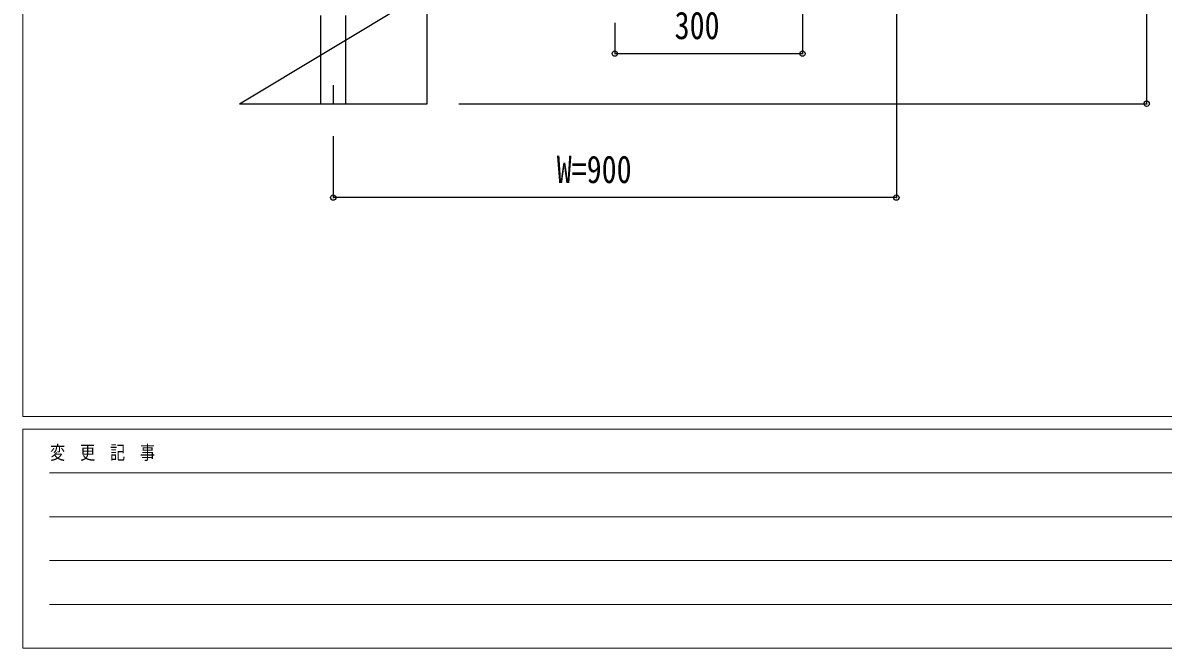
# Model space of a CAD drawing. Units: millimetres, scale not verified. Extents: x -4015 to 4015, y -2862 to 2860.
# Drawn here: x -3965 to -2143, y -2860 to -1861 of the extents above; entities that cross this region are included whole.
import ezdxf
from ezdxf.enums import TextEntityAlignment as Align

# ---------------------------------------------------------------- set-up
doc = ezdxf.new("R2010")
doc.units = ezdxf.units.MM
doc.header["$LTSCALE"] = 10
for name, color, linetype in [('0-2_YKK_12', 2, 'Continuous'), ('0-3_YKK_A1', 4, 'Continuous'), ('0-4_YKK_D', 6, 'Continuous')]:
    doc.layers.add(name, color=color, linetype=linetype)
doc.layers.add('0-5_YKK_ZWAK', color=92, linetype='Continuous', lineweight=18)
doc.styles.add('ＭＳ ゴシック', font='')
doc.styles.get('ＭＳ ゴシック').set_extended_font_data('MS Gothic')

msp = doc.modelspace()

# ---------------------------------------------------------------- linework, layer by layer
at = {"layer": '0-2_YKK_12'}
msp.add_line((-3469.17, -1960.24), (-3469.17, -1989.9), dxfattribs=at)
at = {"layer": '0-3_YKK_A1'}
for p, q in [((-3619.17, -1989.9), (-2719.17, -1449.9)), ((-3319.17, -1989.9), (-3319.17, -1809.9)), ((-3489.42, -1848.77), (-3489.42, -1989.9)), ((-3448.92, -1989.9), (-3448.92, -1848.77)), ((-3619.17, -1989.9), (-3319.17, -1989.9))]:
    msp.add_line(p, q, dxfattribs=at)
at = {"layer": '0-4_YKK_D'}
for p, q in [((-2169.17, -1449.9), (-2169.17, -1989.9)), ((-2569.17, -1501.9), (-2569.17, -2140.9)), ((-2719.17, -1680.9), (-2719.17, -1910.9)), ((-3019.17, -1860.9), (-3019.17, -1910.9)), ((-3019.17, -1909.9), (-2719.17, -1909.9)), ((-3268.17, -1989.9), (-2168.17, -1989.9)), ((-3469.17, -2041.9), (-3469.17, -2140.9)), ((-2569.17, -2139.9), (-3469.17, -2139.9))]:
    msp.add_line(p, q, dxfattribs=at)
for centre in [(-3019.17, -1909.9), (-2719.17, -1909.9), (-2169.17, -1989.9), (-3469.17, -2139.9), (-2569.17, -2139.9)]:
    msp.add_circle(centre, 4.25, dxfattribs=at)
at = {"layer": '0-5_YKK_ZWAK', "color": 7}
for p, q in [((-3965.28, -2489.9), (-3965.28, 2810.1)), ((3834.72, -2489.9), (-3965.28, -2489.9)), ((-1365.28, -2509.9), (-3965.28, -2509.9)), ((-3965.28, -2859.9), (-3965.28, -2509.9)), ((-3965.28, -2859.9), (-1365.28, -2859.9))]:
    msp.add_line(p, q, dxfattribs=at)
at = {"layer": '0-5_YKK_ZWAK'}
for p, q in [((-3922.78, -2579.9), (-1415.28, -2579.9)), ((-3922.78, -2649.9), (-1415.28, -2649.9)), ((-3922.78, -2719.9), (-1415.28, -2719.9)), ((-3922.78, -2789.9), (-1415.28, -2789.9))]:
    msp.add_line(p, q, dxfattribs=at)

# ---------------------------------------------------------------- texts
at = {"layer": '0-4_YKK_D', "style": 'ＭＳ ゴシック', "width": 0.8}
for s, p in [('300', (-2923.57, -1899.9)), ('W=900', (-3111.97, -2129.9))]:
    msp.add_text(s, height=43.99, dxfattribs=at).set_placement(p, align=Align.BOTTOM_LEFT)
at = {"layer": '0-5_YKK_ZWAK', "color": 7, "style": 'ＭＳ ゴシック', "width": 0.8}
msp.add_text('変  更  記  事', height=21.99, dxfattribs=at).set_placement((-3921.61, -2564.9), align=Align.BOTTOM_LEFT)

doc.saveas('drawing.dxf')
